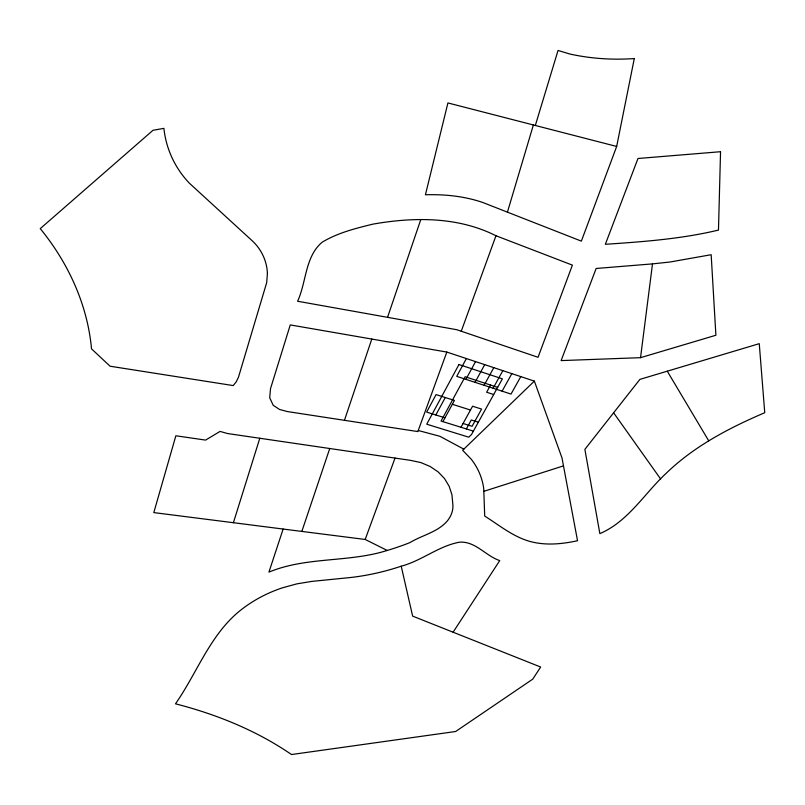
<?xml version="1.0" encoding="UTF-8"?>
<svg xmlns="http://www.w3.org/2000/svg" width="805" height="805" viewBox="0 0 805 805"><rect width="100%" height="100%" fill="white"/><g stroke="black" fill="none" stroke-linecap="round" stroke-linejoin="round"><path stroke-width="1.21" d="M640.538 357.672L652.503 263.889L670.022 262.007L711.167 254.712L715.897 335.252L640.538 357.672L561.115 360.6L596.153 268.478L652.503 263.889M616.67 146.45L447.922 102.939L425.422 194.78C444.783 194.176 464.304 196.189 482.708 202.458L581.361 241.128L616.67 146.45L634.29 58.554M507.432 212.128L533.373 125.017M535.315 125.51L558.036 50.463L570.061 54.076A297.317 251.633 -64.8 0 0 634.29 58.554M387.165 550.419L365.178 539.461L283.129 529.046L268.93 572.124C304.662 557.261 344.449 562.121 381.359 552.17C391.079 549.392 400.699 546.333 410.077 542.52C422.394 535.043 438.172 532.085 447.661 520.523A27.672 21.977 -24 0 0 452.782 503.85L451.957 494.793L449.16 486.29L444.511 478.532L438.091 471.851L430.132 466.487L420.884 462.583L410.62 460.369L227.604 433.543L220.057 431.41L205.607 440.094L175.862 435.777L153.795 512.594L233.4 522.707L259.794 438.272M301.835 531.411L329.748 448.526M344.449 420.311L371.799 339.056M387.537 317.351L420.602 220.117M446.825 352.067L417.855 431.571L287.405 411.566L279.546 409.473L273.207 405.277L269.705 397.801L270.51 388.634L290.263 324.918L446.825 352.067L534.359 381.117L561.981 457.894L577.537 540.719C563.329 543.828 548.507 545.408 534.138 542.439C515.371 538.636 500.479 526.037 484.711 516.065L483.725 488.555A94.507 75.408 -22.7 0 0 471.207 459.182L462.644 450.287L534.359 381.117M461.255 331.237L495.961 235.744C457.924 216.535 413.84 216.907 372.836 224.152C355.448 228.409 337.617 232.876 322.181 242.194C304.954 256.624 306.484 282.142 297.598 301.241L456.787 329.718L538.042 357.289L572.395 265.127L495.961 235.744M365.178 539.461L395.044 458.055M435.837 414.967L445.276 397.529M466.377 358.557L456.737 376.368L511.034 394.068L520.785 376.619M442.901 421.629L454.433 400.437L436.079 394.591L426.66 412.1L444.964 417.825M465.904 379.356L475.564 361.606M475.031 382.335L484.711 364.645M461.003 427.264L472.585 406.223L481.591 409.091L472.072 426.298L463.086 423.49M484.097 385.293L493.797 367.664M466.367 428.934L471.328 419.958L478.361 422.172M490.587 385.062L486.633 392.236L493.686 394.52M493.123 388.231L502.843 370.662M502.109 391.16L511.839 373.651M453.104 632.207L499.724 560.612C485.586 555.863 475.282 540.859 459.363 542.218C438.574 546.032 421.639 560.803 401.212 566.197A213.265 178.579 -22.6 0 1 351.292 577.437L311.676 581.421L296.753 583.887L282.032 587.952A107.548 81.255 -18.3 0 0 242.114 609.043C210.679 633.012 197.497 672.356 175.49 703.822C216.515 714.317 256.503 730.497 291.511 754.537L455.64 731.504L532.729 679.158L540.668 667.033L412.643 616.117L401.212 566.197M613.611 412.794L584.883 449.371L599.856 533.624C628.383 521.449 644.423 493.385 666.449 473.038C694.453 446.02 729.29 427.878 764.75 412.703L759.256 343.665L639.905 379.376L613.611 412.794L660.623 478.975M483.906 491.312L563.47 465.884M233.4 522.707L283.129 529.046M418.248 430.494L439.882 436.29L463.831 449.15M473.4 431.128L441.039 421.055L465.129 376.75L497.651 387.366M452.34 404.281L470.482 410.037M667.275 371.196L708.722 440.808M720.545 151.712L718.473 230.079C681.412 238.974 643.265 241.742 605.34 244.297L637.983 158.494L720.545 151.712M267.411 273.459L266.697 282.595L238.471 377.203L236.207 381.842L233.239 385.585L110.074 366.215L91.518 348.847C87.524 304.652 68.194 262.782 40.25 228.63L153 130.279L163.908 128.367C166.031 148.915 175.148 168.346 189.437 183.248L252.398 240.947C261.414 249.349 266.968 261.112 267.411 273.459M458.961 364.534L426.741 424.195L468.752 437.185L471.529 434.499L502.38 378.843L458.961 364.534"/></g></svg>
